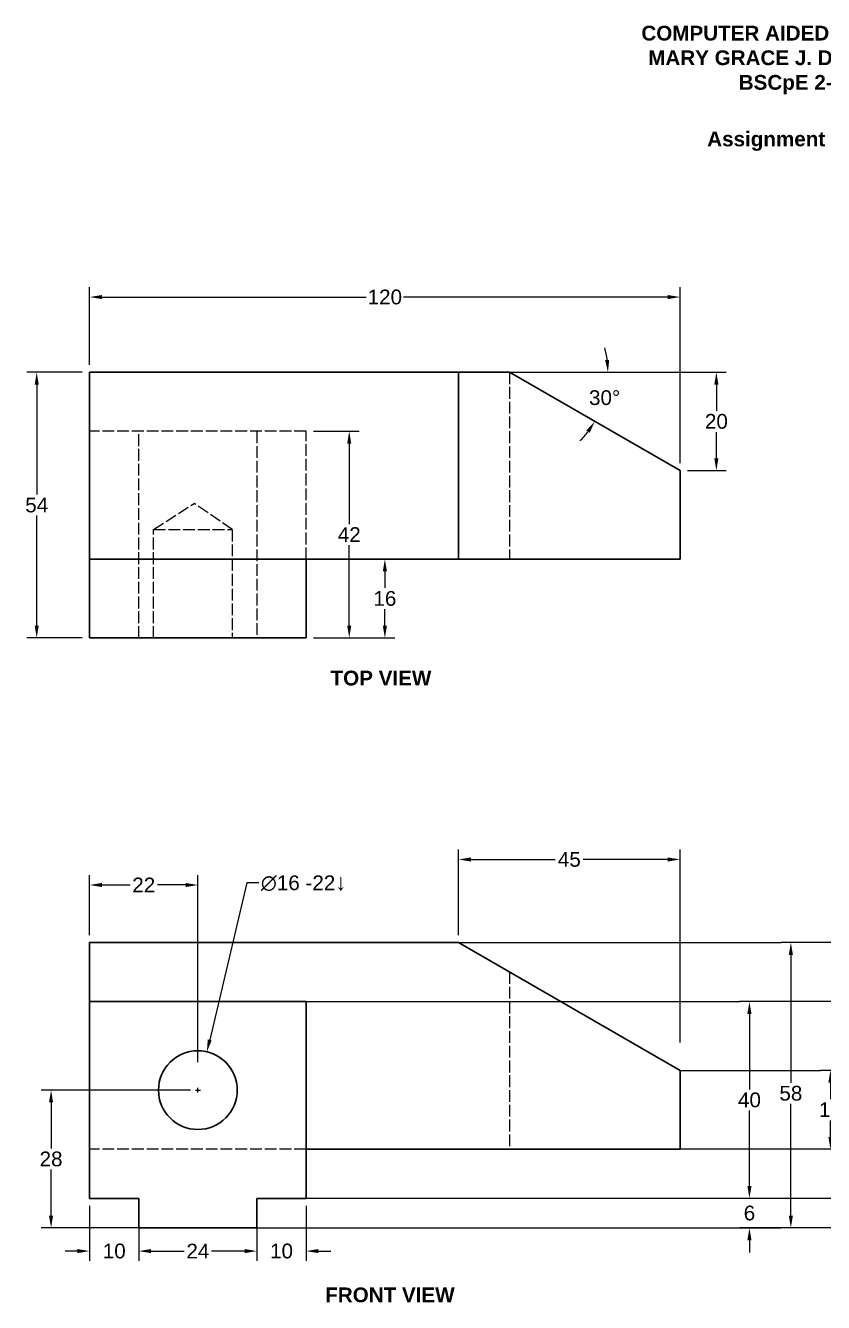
# Model space of a CAD drawing. Header units: millimetres. Extents: x 32154 to 32490, y -232 to 36.
# Drawn here: x 32154.4 to 32316.6, y -223.7 to 35.9 of the extents above; entities that cross this region are included whole.
import ezdxf

# ---------------------------------------------------------------- set-up
doc = ezdxf.new("R2010")
doc.units = ezdxf.units.MM
doc.linetypes.add('ACAD_ISO02W100', pattern=[15, 12, -3])
doc.layers.add('dimension', color=7, linetype='Continuous', lineweight=13, true_color=0x6cc24a)
doc.layers.add('hidden', color=7, linetype='ACAD_ISO02W100', lineweight=25, true_color=0xea7600)
doc.layers.add('objectline', color=7, linetype='Continuous', lineweight=30)
doc.styles.get("Standard").update_dxf_attribs({"font": 'arial.ttf'})
doc.dimstyles.new('grace', dxfattribs={"dimtxt": 3, "dimasz": 2.5, "dimexe": 2, "dimexo": 1.5, "dimtad": 0, "dimtih": 1, "dimtoh": 1, "dimdec": 0, "dimdsep": 46, "dimtxsty": 'Standard', "dimcen": 0.5, "dimclrd": 256, "dimclre": 256, "dimclrt": 256, "dimadec": 0, "dimazin": 0, "dimtfac": 1, "dimtdec": 0, "dimtofl": 0, "dimtmove": 0, "dimatfit": 3, "dimfxl": 1, "dimtfillclr": 256, "dimlwd": -1, "dimlwe": -1, "dimarcsym": 1})

# ---------------------------------------------------------------- blocks, each defined once
blk = doc.blocks.new('*D20')
at = {"layer": 'Defpoints', "color": 0, "transparency": 16777216}
for p in [(32351.62, -150.55), (32309.99, -208.55), (32351.62, -208.55)]:
    blk.add_point(p, dxfattribs=at)
at = {"layer": 'dimension', "transparency": 16777216}
for p, q in [((32350.12, -150.55), (32307.99, -150.55)), ((32309.99, -153.05), (32309.99, -179.04)), ((32309.99, -206.05), (32309.99, -183.36)), ((32350.12, -208.55), (32307.99, -208.55))]:
    blk.add_line(p, q, dxfattribs=at)
for points in [[(32309.57, -153.05), (32310.41, -153.05), (32309.99, -150.55)], [(32309.57, -206.05), (32310.41, -206.05), (32309.99, -208.55)]]:
    blk.add_solid(points, dxfattribs=at)
at = {"layer": 'dimension', "transparency": 16777216, "insert": (32309.99, -181.2), "char_height": 3, "attachment_point": 5}
blk.add_mtext('58', dxfattribs=at)
blk = doc.blocks.new('*D21')
at = {"layer": 'Defpoints', "color": 0, "transparency": 16777216}
for p in [(32335.62, -162.55), (32301.57, -202.55), (32335.62, -202.55)]:
    blk.add_point(p, dxfattribs=at)
at = {"layer": 'dimension', "transparency": 16777216}
for p, q in [((32334.12, -162.55), (32299.57, -162.55)), ((32301.57, -165.05), (32301.57, -180.4)), ((32301.57, -200.05), (32301.57, -184.71)), ((32334.12, -202.55), (32299.57, -202.55))]:
    blk.add_line(p, q, dxfattribs=at)
for points in [[(32301.15, -165.05), (32301.98, -165.05), (32301.57, -162.55)], [(32301.15, -200.05), (32301.98, -200.05), (32301.57, -202.55)]]:
    blk.add_solid(points, dxfattribs=at)
at = {"layer": 'dimension', "transparency": 16777216, "insert": (32301.57, -182.55), "char_height": 3, "attachment_point": 5}
blk.add_mtext('40', dxfattribs=at)
blk = doc.blocks.new('*D22')
at = {"layer": 'Defpoints', "color": 0, "transparency": 16777216}
for p in [(32335.62, -202.55), (32301.57, -208.55), (32335.62, -208.55)]:
    blk.add_point(p, dxfattribs=at)
at = {"layer": 'dimension', "transparency": 16777216}
for p, q in [((32301.57, -200.05), (32301.57, -197.55)), ((32334.12, -202.55), (32299.57, -202.55)), ((32334.12, -208.55), (32299.57, -208.55)), ((32301.57, -211.05), (32301.57, -213.55))]:
    blk.add_line(p, q, dxfattribs=at)
for points in [[(32301.15, -200.05), (32301.98, -200.05), (32301.57, -202.55)], [(32301.15, -211.05), (32301.98, -211.05), (32301.57, -208.55)]]:
    blk.add_solid(points, dxfattribs=at)
at = {"layer": 'dimension', "transparency": 16777216, "insert": (32301.57, -205.55), "char_height": 3, "attachment_point": 5}
blk.add_mtext('6', dxfattribs=at)
blk = doc.blocks.new('*D23')
at = {"layer": 'Defpoints', "color": 0, "transparency": 16777216}
for p in [(32351.62, -176.55), (32318.03, -192.55), (32351.62, -192.55)]:
    blk.add_point(p, dxfattribs=at)
at = {"layer": 'dimension', "transparency": 16777216}
for p, q in [((32350.12, -176.55), (32316.03, -176.55)), ((32318.03, -179.05), (32318.03, -182.4)), ((32318.03, -190.05), (32318.03, -186.71)), ((32350.12, -192.55), (32316.03, -192.55))]:
    blk.add_line(p, q, dxfattribs=at)
for points in [[(32317.61, -179.05), (32318.45, -179.05), (32318.03, -176.55)], [(32317.61, -190.05), (32318.45, -190.05), (32318.03, -192.55)]]:
    blk.add_solid(points, dxfattribs=at)
at = {"layer": 'dimension', "transparency": 16777216, "insert": (32318.03, -184.55), "char_height": 3, "attachment_point": 5}
blk.add_mtext('16', dxfattribs=at)
blk = doc.blocks.new('*D29')
at = {"layer": 'Defpoints', "color": 0, "transparency": 16777216}
for p in [(32167.46, -202.55), (32177.46, -202.55), (32177.46, -213.27)]:
    blk.add_point(p, dxfattribs=at)
at = {"layer": 'dimension', "transparency": 16777216}
for p, q in [((32167.46, -204.05), (32167.46, -215.27)), ((32177.46, -204.05), (32177.46, -215.27)), ((32164.96, -213.27), (32162.46, -213.27)), ((32179.96, -213.27), (32182.46, -213.27))]:
    blk.add_line(p, q, dxfattribs=at)
for points in [[(32164.96, -212.85), (32164.96, -213.68), (32167.46, -213.27)], [(32179.96, -212.85), (32179.96, -213.68), (32177.46, -213.27)]]:
    blk.add_solid(points, dxfattribs=at)
at = {"layer": 'dimension', "transparency": 16777216, "insert": (32172.46, -213.27), "char_height": 3, "attachment_point": 5}
blk.add_mtext('10', dxfattribs=at)
blk = doc.blocks.new('*D30')
at = {"layer": 'Defpoints', "color": 0, "transparency": 16777216}
for p in [(32177.46, -208.55), (32201.46, -208.55), (32201.46, -213.27)]:
    blk.add_point(p, dxfattribs=at)
at = {"layer": 'dimension', "transparency": 16777216}
for p, q in [((32177.46, -210.05), (32177.46, -215.27)), ((32201.46, -210.05), (32201.46, -215.27)), ((32179.96, -213.27), (32186.66, -213.27)), ((32198.96, -213.27), (32192.25, -213.27))]:
    blk.add_line(p, q, dxfattribs=at)
for points in [[(32179.96, -212.85), (32179.96, -213.68), (32177.46, -213.27)], [(32198.96, -212.85), (32198.96, -213.68), (32201.46, -213.27)]]:
    blk.add_solid(points, dxfattribs=at)
at = {"layer": 'dimension', "transparency": 16777216, "insert": (32189.46, -213.27), "char_height": 3, "attachment_point": 5}
blk.add_mtext('24', dxfattribs=at)
blk = doc.blocks.new('*D31')
at = {"layer": 'Defpoints', "color": 0, "transparency": 16777216}
for p in [(32201.46, -202.55), (32211.46, -202.55), (32211.46, -213.27)]:
    blk.add_point(p, dxfattribs=at)
at = {"layer": 'dimension', "transparency": 16777216}
for p, q in [((32201.46, -204.05), (32201.46, -215.27)), ((32211.46, -204.05), (32211.46, -215.27)), ((32198.96, -213.27), (32196.46, -213.27)), ((32213.96, -213.27), (32216.46, -213.27))]:
    blk.add_line(p, q, dxfattribs=at)
for points in [[(32198.96, -212.85), (32198.96, -213.68), (32201.46, -213.27)], [(32213.96, -212.85), (32213.96, -213.68), (32211.46, -213.27)]]:
    blk.add_solid(points, dxfattribs=at)
at = {"layer": 'dimension', "transparency": 16777216, "insert": (32206.46, -213.27), "char_height": 3, "attachment_point": 5}
blk.add_mtext('10', dxfattribs=at)
blk = doc.blocks.new('*D32')
at = {"layer": 'Defpoints', "color": 0, "transparency": 16777216}
for p in [(32189.46, -138.85), (32167.46, -150.55), (32189.46, -176.34)]:
    blk.add_point(p, dxfattribs=at)
at = {"layer": 'dimension', "transparency": 16777216}
for p, q in [((32167.46, -149.05), (32167.46, -136.85)), ((32189.46, -174.84), (32189.46, -136.85)), ((32169.96, -138.85), (32175.67, -138.85)), ((32186.96, -138.85), (32181.24, -138.85))]:
    blk.add_line(p, q, dxfattribs=at)
for points in [[(32169.96, -138.44), (32169.96, -139.27), (32167.46, -138.85)], [(32186.96, -138.44), (32186.96, -139.27), (32189.46, -138.85)]]:
    blk.add_solid(points, dxfattribs=at)
at = {"layer": 'dimension', "transparency": 16777216, "insert": (32178.46, -138.85), "char_height": 3, "attachment_point": 5}
blk.add_mtext('22', dxfattribs=at)
blk = doc.blocks.new('*D33')
at = {"layer": 'Defpoints', "color": 0, "transparency": 16777216}
for p in [(32189.46, -180.55), (32159.62, -208.55), (32188.01, -208.55)]:
    blk.add_point(p, dxfattribs=at)
at = {"layer": 'dimension', "transparency": 16777216}
for p, q in [((32187.96, -180.55), (32157.62, -180.55)), ((32159.62, -183.05), (32159.62, -192.4)), ((32159.62, -206.05), (32159.62, -196.71)), ((32186.51, -208.55), (32157.62, -208.55))]:
    blk.add_line(p, q, dxfattribs=at)
for points in [[(32159.2, -183.05), (32160.03, -183.05), (32159.62, -180.55)], [(32159.2, -206.05), (32160.03, -206.05), (32159.62, -208.55)]]:
    blk.add_solid(points, dxfattribs=at)
at = {"layer": 'dimension', "transparency": 16777216, "insert": (32159.62, -194.55), "char_height": 3, "attachment_point": 5}
blk.add_mtext('28', dxfattribs=at)
blk = doc.blocks.new('*D34')
at = {"layer": 'Defpoints', "color": 0, "transparency": 16777216}
for p in [(32287.46, -133.66), (32242.46, -150.55), (32287.46, -172.34)]:
    blk.add_point(p, dxfattribs=at)
at = {"layer": 'dimension', "transparency": 16777216}
for p, q in [((32242.46, -149.05), (32242.46, -131.66)), ((32287.46, -170.84), (32287.46, -131.66)), ((32244.96, -133.66), (32262.11, -133.66)), ((32284.96, -133.66), (32267.8, -133.66))]:
    blk.add_line(p, q, dxfattribs=at)
for points in [[(32244.96, -133.25), (32244.96, -134.08), (32242.46, -133.66)], [(32284.96, -133.25), (32284.96, -134.08), (32287.46, -133.66)]]:
    blk.add_solid(points, dxfattribs=at)
at = {"layer": 'dimension', "transparency": 16777216, "insert": (32264.96, -133.66), "char_height": 3, "attachment_point": 5}
blk.add_mtext('45', dxfattribs=at)
blk = doc.blocks.new('*D35')
at = {"layer": 'Defpoints', "color": 0, "transparency": 16777216}
for p in [(32191.29, -172.77), (32187.62, -188.34)]:
    blk.add_point(p, dxfattribs=at)
at = {"layer": 'dimension', "transparency": 16777216}
for p, q in [((32199.38, -138.38), (32191.86, -170.33)), ((32201.88, -138.38), (32199.38, -138.38)), ((32188.96, -180.55), (32189.96, -180.55)), ((32189.46, -181.05), (32189.46, -180.05))]:
    blk.add_line(p, q, dxfattribs=at)
blk.add_solid([(32191.46, -170.24), (32192.27, -170.43), (32191.29, -172.77)], dxfattribs=at)
at = {"layer": 'dimension', "transparency": 16777216, "insert": (32210.96, -138.38), "char_height": 3, "attachment_point": 5}
blk.add_mtext('∅16 -22{\\H1.08333x;↓}', dxfattribs=at)
blk = doc.blocks.new('*D36')
at = {"layer": 'Defpoints', "color": 0, "transparency": 16777216}
for p in [(32287.46, -19.34), (32167.46, -34.62), (32287.46, -54.62)]:
    blk.add_point(p, dxfattribs=at)
at = {"layer": 'dimension', "transparency": 16777216}
for p, q in [((32167.46, -33.12), (32167.46, -17.34)), ((32287.46, -53.12), (32287.46, -17.34)), ((32169.96, -19.34), (32223.66, -19.34)), ((32284.96, -19.34), (32231.25, -19.34))]:
    blk.add_line(p, q, dxfattribs=at)
for points in [[(32169.96, -18.92), (32169.96, -19.75), (32167.46, -19.34)], [(32284.96, -18.92), (32284.96, -19.75), (32287.46, -19.34)]]:
    blk.add_solid(points, dxfattribs=at)
at = {"layer": 'dimension', "transparency": 16777216, "insert": (32227.46, -19.34), "char_height": 3, "attachment_point": 5}
blk.add_mtext('120', dxfattribs=at)
blk = doc.blocks.new('*D37')
at = {"layer": 'Defpoints', "color": 0, "transparency": 16777216}
for p in [(32294.85, -34.62), (32294.85, -34.62), (32287.46, -54.62)]:
    blk.add_point(p, dxfattribs=at)
at = {"layer": 'dimension', "transparency": 16777216}
for p, q in [((32296.35, -34.62), (32296.85, -34.62)), ((32294.85, -37.12), (32294.85, -42.46)), ((32294.85, -52.12), (32294.85, -46.78)), ((32288.96, -54.62), (32296.85, -54.62))]:
    blk.add_line(p, q, dxfattribs=at)
for points in [[(32294.43, -37.12), (32295.26, -37.12), (32294.85, -34.62)], [(32294.43, -52.12), (32295.26, -52.12), (32294.85, -54.62)]]:
    blk.add_solid(points, dxfattribs=at)
at = {"layer": 'dimension', "transparency": 16777216, "insert": (32294.85, -44.62), "char_height": 3, "attachment_point": 5}
blk.add_mtext('20', dxfattribs=at)
blk = doc.blocks.new('*D38')
at = {"layer": 'Defpoints', "color": 0, "transparency": 16777216}
for p in [(32211.46, -46.62), (32220.23, -46.62), (32211.46, -88.62)]:
    blk.add_point(p, dxfattribs=at)
at = {"layer": 'dimension', "transparency": 16777216}
for p, q in [((32212.96, -46.62), (32222.23, -46.62)), ((32220.23, -49.12), (32220.23, -65.49)), ((32220.23, -86.12), (32220.23, -69.75)), ((32212.96, -88.62), (32222.23, -88.62))]:
    blk.add_line(p, q, dxfattribs=at)
for points in [[(32219.81, -49.12), (32220.64, -49.12), (32220.23, -46.62)], [(32219.81, -86.12), (32220.64, -86.12), (32220.23, -88.62)]]:
    blk.add_solid(points, dxfattribs=at)
at = {"layer": 'dimension', "transparency": 16777216, "insert": (32220.23, -67.62), "char_height": 3, "attachment_point": 5}
blk.add_mtext('42', dxfattribs=at)
blk = doc.blocks.new('*D39')
at = {"layer": 'Defpoints', "color": 0, "transparency": 16777216}
for p in [(32211.46, -72.62), (32211.46, -88.62), (32227.47, -88.62)]:
    blk.add_point(p, dxfattribs=at)
at = {"layer": 'dimension', "transparency": 16777216}
for p, q in [((32212.96, -72.62), (32229.47, -72.62)), ((32227.47, -75.12), (32227.47, -78.46)), ((32227.47, -86.12), (32227.47, -82.78)), ((32212.96, -88.62), (32229.47, -88.62))]:
    blk.add_line(p, q, dxfattribs=at)
for points in [[(32227.05, -75.12), (32227.89, -75.12), (32227.47, -72.62)], [(32227.05, -86.12), (32227.89, -86.12), (32227.47, -88.62)]]:
    blk.add_solid(points, dxfattribs=at)
at = {"layer": 'dimension', "transparency": 16777216, "insert": (32227.47, -80.62), "char_height": 3, "attachment_point": 5}
blk.add_mtext('16', dxfattribs=at)
blk = doc.blocks.new('*D40')
at = {"layer": 'Defpoints', "color": 0, "transparency": 16777216}
for p in [(32167.46, -34.62), (32156.7, -88.62), (32167.46, -88.62)]:
    blk.add_point(p, dxfattribs=at)
at = {"layer": 'dimension', "transparency": 16777216}
for p, q in [((32165.96, -34.62), (32154.7, -34.62)), ((32156.7, -37.12), (32156.7, -59.47)), ((32156.7, -86.12), (32156.7, -63.77)), ((32165.96, -88.62), (32154.7, -88.62))]:
    blk.add_line(p, q, dxfattribs=at)
for points in [[(32156.29, -37.12), (32157.12, -37.12), (32156.7, -34.62)], [(32156.29, -86.12), (32157.12, -86.12), (32156.7, -88.62)]]:
    blk.add_solid(points, dxfattribs=at)
at = {"layer": 'dimension', "transparency": 16777216, "insert": (32156.7, -61.62), "char_height": 3, "attachment_point": 5}
blk.add_mtext('54', dxfattribs=at)
blk = doc.blocks.new('*D41')
at = {"layer": 'Defpoints', "color": 0, "transparency": 16777216}
for p in [(32252.81, -34.62), (32252.81, -34.62), (32296.6, -34.62), (32271.61, -41.46), (32287.46, -54.62)]:
    blk.add_point(p, dxfattribs=at)
at = {"layer": 'dimension', "transparency": 16777216}
for start, end in [(7.1666, 14.3333), (315.6667, 322.8334)]:
    blk.add_arc((32252.81, -34.62), 20, start, end, dxfattribs=at)
for points in [[(32273.07, -32.1), (32272.24, -32.15), (32272.81, -34.62)], [(32268.41, -46.47), (32269.1, -46.93), (32270.14, -44.62)]]:
    blk.add_solid(points, dxfattribs=at)
at = {"layer": 'dimension', "transparency": 16777216, "insert": (32272.13, -39.8), "char_height": 3, "attachment_point": 5}
blk.add_mtext('30°', dxfattribs=at)

msp = doc.modelspace()

# ---------------------------------------------------------------- linework, layer by layer
at = {"layer": 'dimension'}
for p, q in [((32252.81, -34.62), (32296.6, -34.62)), ((32242.46, -150.55), (32307.99, -150.55)), ((32211.46, -162.55), (32299.6, -162.55)), ((32287.46, -176.55), (32316.03, -176.55)), ((32316.03, -192.55), (32287.46, -192.55)), ((32299.6, -202.55), (32211.46, -202.55)), ((32201.46, -208.55), (32307.99, -208.55))]:
    msp.add_line(p, q, dxfattribs=at)
at = {"layer": 'hidden', "ltscale": 0.2}
for p, q in [((32252.81, -34.62), (32252.81, -72.62)), ((32211.46, -46.62), (32167.46, -46.62)), ((32177.46, -88.62), (32177.46, -46.62)), ((32201.46, -46.62), (32201.46, -88.62)), ((32211.46, -72.62), (32211.46, -46.62)), ((32180.46, -66.62), (32188.72, -61.29)), ((32196.46, -66.62), (32188.72, -61.29)), ((32180.46, -88.62), (32180.46, -66.62)), ((32180.46, -66.62), (32196.46, -66.62)), ((32196.46, -66.62), (32196.46, -88.62)), ((32252.81, -156.54), (32252.81, -192.55)), ((32211.46, -192.55), (32167.46, -192.55))]:
    msp.add_line(p, q, dxfattribs=at)
at = {"layer": 'hidden'}
msp.add_line((32167.46, -88.62), (32167.46, -88.62), dxfattribs=at)
at = {"layer": 'objectline'}
for p, q in [((32167.46, -88.62), (32167.46, -34.62)), ((32167.46, -34.62), (32252.81, -34.62)), ((32242.46, -34.62), (32242.46, -72.62)), ((32287.46, -54.62), (32252.81, -34.62)), ((32287.46, -54.62), (32287.46, -72.62)), ((32211.46, -72.62), (32167.46, -72.62)), ((32287.46, -72.62), (32211.46, -72.62)), ((32211.46, -72.62), (32211.46, -88.62)), ((32211.46, -88.62), (32167.46, -88.62)), ((32167.46, -150.55), (32167.46, -202.55)), ((32242.46, -150.55), (32167.46, -150.55)), ((32167.46, -150.55), (32189.46, -150.55)), ((32287.46, -176.55), (32242.46, -150.55)), ((32211.46, -162.55), (32167.46, -162.55)), ((32211.46, -202.55), (32211.46, -162.55)), ((32287.46, -192.55), (32287.46, -176.55)), ((32211.46, -202.55), (32211.46, -192.55)), ((32211.46, -192.55), (32287.46, -192.55)), ((32177.46, -202.55), (32167.46, -202.55)), ((32177.46, -208.55), (32177.46, -202.55)), ((32201.46, -202.55), (32201.46, -208.55)), ((32201.46, -202.55), (32211.46, -202.55)), ((32177.46, -208.55), (32201.46, -208.55))]:
    msp.add_line(p, q, dxfattribs=at)
msp.add_circle((32189.46, -180.55), 8, dxfattribs=at)

# ---------------------------------------------------------------- texts
at = {"char_height": 4, "attachment_point": 1}
for s, width, heights, insert in [('\\pxsm1,t5;{\\fArial|b1|i0|c0|p34;\\P\\pqc;\\H0.75x;\\PCOMPUTER AIDED DRAFTING\\PMARY GRACE J. DELLOMOS\\PBSCpE 2-5\\P\\psm1.3;\\PAssignment No.8}', 194.7614, [38.79], (32212.72, 47.48)), ('\\pxsm1,t5;{\\fArial|b1|i0|c0|p34;\\P\\psm1.3,qc;\\H0.75x;TOP VIEW}', 50.4274, [13.95], (32201.46, -88.62)), ('\\pxsm1,t5;{\\fArial|b1|i0|c0|p34;\\P\\psm1.3,qc;\\H0.75x;FRONT VIEW}', 50.4274, [13.95], (32203.28, -214))]:
    msp.add_mtext_dynamic_manual_height_columns(s, width=width, gutter_width=12.5, heights=heights, dxfattribs=dict(at, insert=insert))

# ---------------------------------------------------------------- dimensions: what is measured, and where the dimension line sits
at = {"layer": 'dimension'}
for base, p1, p2, picture, middle in [((32287.46, -19.34), (32167.46, -34.62), (32287.46, -54.62), '*D36', (32227.46, -19.34)), ((32287.46, -133.66), (32242.46, -150.55), (32287.46, -172.34), '*D34', (32264.96, -133.66)), ((32189.46, -138.85), (32167.46, -150.55), (32189.46, -176.34), '*D32', (32178.46, -138.85)), ((32201.46, -213.27), (32177.46, -208.55), (32201.46, -208.55), '*D30', (32189.46, -213.27))]:
    dim = msp.add_linear_dim(base=base, p1=p1, p2=p2, dimstyle='grace', dxfattribs=at)
    dim.commit()
    dim.dimension.update_dxf_attribs({"geometry": picture, "text_midpoint": middle})
dim = msp.add_angular_dim_2l(base=(32271.61, -41.46), line1=((32252.81, -34.62), (32296.6, -34.62)), line2=((32287.46, -54.62), (32252.81, -34.62)), dimstyle='grace', dxfattribs=at)
dim.commit()
dim.dimension.update_dxf_attribs({"geometry": '*D41', "text_midpoint": (32272.13, -39.8)})
for base, p1, p2, picture, middle in [((32156.7, -88.62), (32167.46, -34.62), (32167.46, -88.62), '*D40', (32156.7, -61.62)), ((32294.85, -34.62), (32287.46, -54.62), (32294.85, -34.62), '*D37', (32294.85, -44.62)), ((32220.23, -46.62), (32211.46, -88.62), (32211.46, -46.62), '*D38', (32220.23, -67.62)), ((32227.47, -88.62), (32211.46, -72.62), (32211.46, -88.62), '*D39', (32227.47, -80.62)), ((32301.57, -202.55), (32335.62, -162.55), (32335.62, -202.55), '*D21', (32301.57, -182.55)), ((32159.62, -208.55), (32189.46, -180.55), (32188.01, -208.55), '*D33', (32159.62, -194.55)), ((32301.57, -208.55), (32335.62, -202.55), (32335.62, -208.55), '*D22', (32301.57, -205.55))]:
    dim = msp.add_linear_dim(base=base, p1=p1, p2=p2, angle=90, dimstyle='grace', dxfattribs=at)
    dim.commit()
    dim.dimension.update_dxf_attribs({"geometry": picture, "text_midpoint": middle})
dim = msp.add_diameter_dim_2p(p1=(32187.62, -188.34), p2=(32191.29, -172.77), text='<> -22{\\H1.08333x;↓}', dimstyle='grace', dxfattribs=at)
dim.commit()
dim.dimension.update_dxf_attribs({"geometry": '*D35', "text_midpoint": (32210.96, -138.38), "dimtype": 163})
for base, p1, p2, picture, middle in [((32309.99, -208.55), (32351.62, -150.55), (32351.62, -208.55), '*D20', (32309.99, -181.2)), ((32318.03, -192.55), (32351.62, -176.55), (32351.62, -192.55), '*D23', (32318.03, -184.55))]:
    dim = msp.add_linear_dim(base=base, p1=p1, p2=p2, angle=90, dimstyle='grace', dxfattribs=at)
    dim.commit()
    dim.dimension.update_dxf_attribs({"geometry": picture, "text_midpoint": middle, "dimtype": 160})
for base, p1, p2, picture, middle in [((32177.46, -213.27), (32167.46, -202.55), (32177.46, -202.55), '*D29', (32172.46, -213.27)), ((32211.46, -213.27), (32201.46, -202.55), (32211.46, -202.55), '*D31', (32206.46, -213.27))]:
    dim = msp.add_linear_dim(base=base, p1=p1, p2=p2, dimstyle='grace', dxfattribs=at)
    dim.commit()
    dim.dimension.update_dxf_attribs({"geometry": picture, "text_midpoint": middle, "dimtype": 160})

doc.saveas('drawing.dxf')
